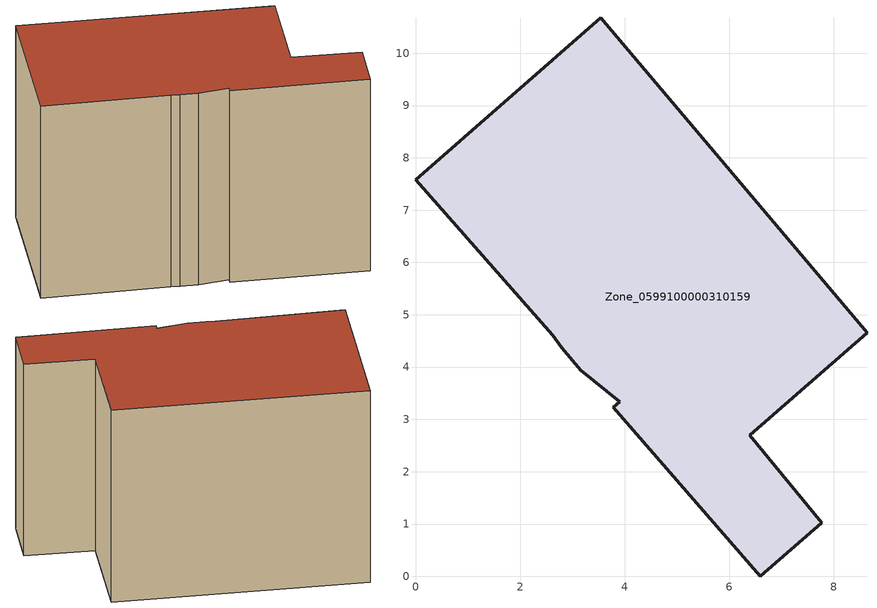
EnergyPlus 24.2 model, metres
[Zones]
Zone_0599100000310159
 floor ground (C_G): 3.9,3.33 3.16,3.94 2.79,4.37 2.62,4.61 0,7.58 3.54,10.68 8.63,4.66 6.39,2.7 7.77,1.02 6.59,0 3.78,3.23 z0
 wall outside (C_F): 6.59,0 7.77,1.02 6.39,2.7 8.63,4.66 3.54,10.68 0,7.58 2.62,4.61 2.79,4.37 3.16,3.94 3.9,3.33 3.78,3.23 6.59,0 z0:6.78
 roof outside (C_R): 2.62,4.61 2.79,4.37 3.16,3.94 3.9,3.33 3.78,3.23 6.59,0 7.77,1.02 6.39,2.7 8.63,4.66 3.54,10.68 0,7.58 z6.78
[BUILDING]
Pand.0599100000310159: North Axis=0; Terrain=City; Loads Convergence Tolerance Value=0.04; Temperature Convergence Tolerance Value=0.4; Solar Distribution=FullExterior; Maximum Number of Warmup Days=25; Minimum Number of Warmup Days=1
[Site:Location]
Rotterdam.The.Hague.AP_ZH_NLD Design_Conditions: Latitude=51.96; Longitude=4.45; Time Zone=1; Elevation=-4.5
[SITE:GROUNDTEMPERATURE:BUILDINGSURFACE]
18, 18, 18, 18, 18, 18, 18, 18, 18, 18, 18, 18
[MATERIAL] Thermal Absorptance=0.9; Solar Absorptance=0.7; Visible Absorptance=0.7
Name | Roughness | Thickness | Conductivity | Density | Specific Heat
G.TC.1946 | MediumSmooth | 0.15 | 1 | 540 | 1210
F.TC.1946 | Rough | 0.3 | 0.857143 | 1920 | 840
R.TC.1946 | MediumRough | 0.2 | 0.909091 | 1500 | 1000
[CONSTRUCTION]
C_G: G.TC.1946
C_F: F.TC.1946
C_R: R.TC.1946
[ZONE]
Zone_0599100000310159: Type=1; Multiplier=1; Ceiling Height=Autocalculate; Volume=Autocalculate; Floor Area=autocalculate; Part of Total Floor Area=Yes
[ZONEINFILTRATION:DESIGNFLOWRATE]
Infil_Zone_0599100000310159: Zone or ZoneList or Space or SpaceList=Zone_0599100000310159; Schedule=AlwaysOn; Design Flow Rate Calculation Method=Flow/Area; Flow Rate per Floor Area=0.003; Constant Term Coefficient=1; Temperature Term Coefficient=0; Velocity Term Coefficient=0; Velocity Squared Term Coefficient=0
[HVACTEMPLATE:ZONE:IDEALLOADSAIRSYSTEM]
Zone_0599100000310159: Maximum Heating Supply Air Temperature=50; Minimum Cooling Supply Air Temperature=13; Maximum Heating Supply Air Humidity Ratio=0.0156; Minimum Cooling Supply Air Humidity Ratio=0.0077; Heating Limit=NoLimit; Cooling Limit=NoLimit; Dehumidification Control Type=ConstantSensibleHeatRatio; Cooling Sensible Heat Ratio=0.7; Dehumidification Setpoint=60; Humidification Control Type=None; Humidification Setpoint=30; Outdoor Air Method=None; Outdoor Air Flow Rate per Person=0.00944; Outdoor Air Flow Rate per Zone Floor Area=0; Outdoor Air Flow Rate per Zone=0; Demand Controlled Ventilation Type=None; Outdoor Air Economizer Type=NoEconomizer; Heat Recovery Type=None; Sensible Heat Recovery Effectiveness=0.7; Latent Heat Recovery Effectiveness=0.65
[ZONECONTROL:THERMOSTAT]
ThermostatControl_Zone_0599100000310159: Zone or ZoneList=Zone_0599100000310159; Control Type Schedule=DualSetpointControlType; Control 1=Thermostat_Zone_0599100000310159; Temperature Difference Between Cutout And Setpoint=0
[THERMOSTATSETPOINT:DUALSETPOINT]
Thermostat_Zone_0599100000310159: Heating Setpoint Temperature Schedule=HeatingSetpoint_Zone_0599100000310159; Cooling Setpoint Temperature Schedule=CoolingSetpoint_Zone_0599100000310159
[SCHEDULE:COMPACT]
HeatingSetpoint_Zone_0599100000310159: Through: 12/31, For: AllDays, Until: 24:00, 21
CoolingSetpoint_Zone_0599100000310159: Through: 12/31, For: AllDays, Until: 24:00, 24
DualSetpointControlType: Through: 12/31, For: AllDays, Until: 24:00, 4
AlwaysOn: Through: 12/31, For: AllDays, Until: 24:00, 1
